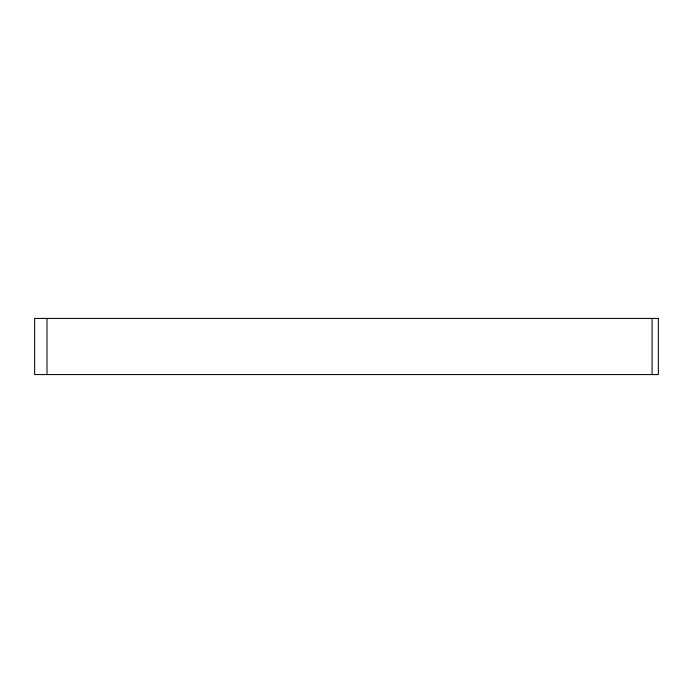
<?xml version="1.0" encoding="UTF-8"?>
<svg xmlns="http://www.w3.org/2000/svg" width="693" height="693" viewBox="0 0 693 693"><rect width="100%" height="100%" fill="white"/><g stroke="black" fill="none" stroke-linecap="round" stroke-linejoin="round"><path stroke-width="1.04" d="M652.087 318.425L652.087 374.575M46.994 318.425L46.994 374.575M658.35 318.425L34.65 318.425L34.65 374.575L658.35 374.575L658.35 318.425"/></g></svg>
